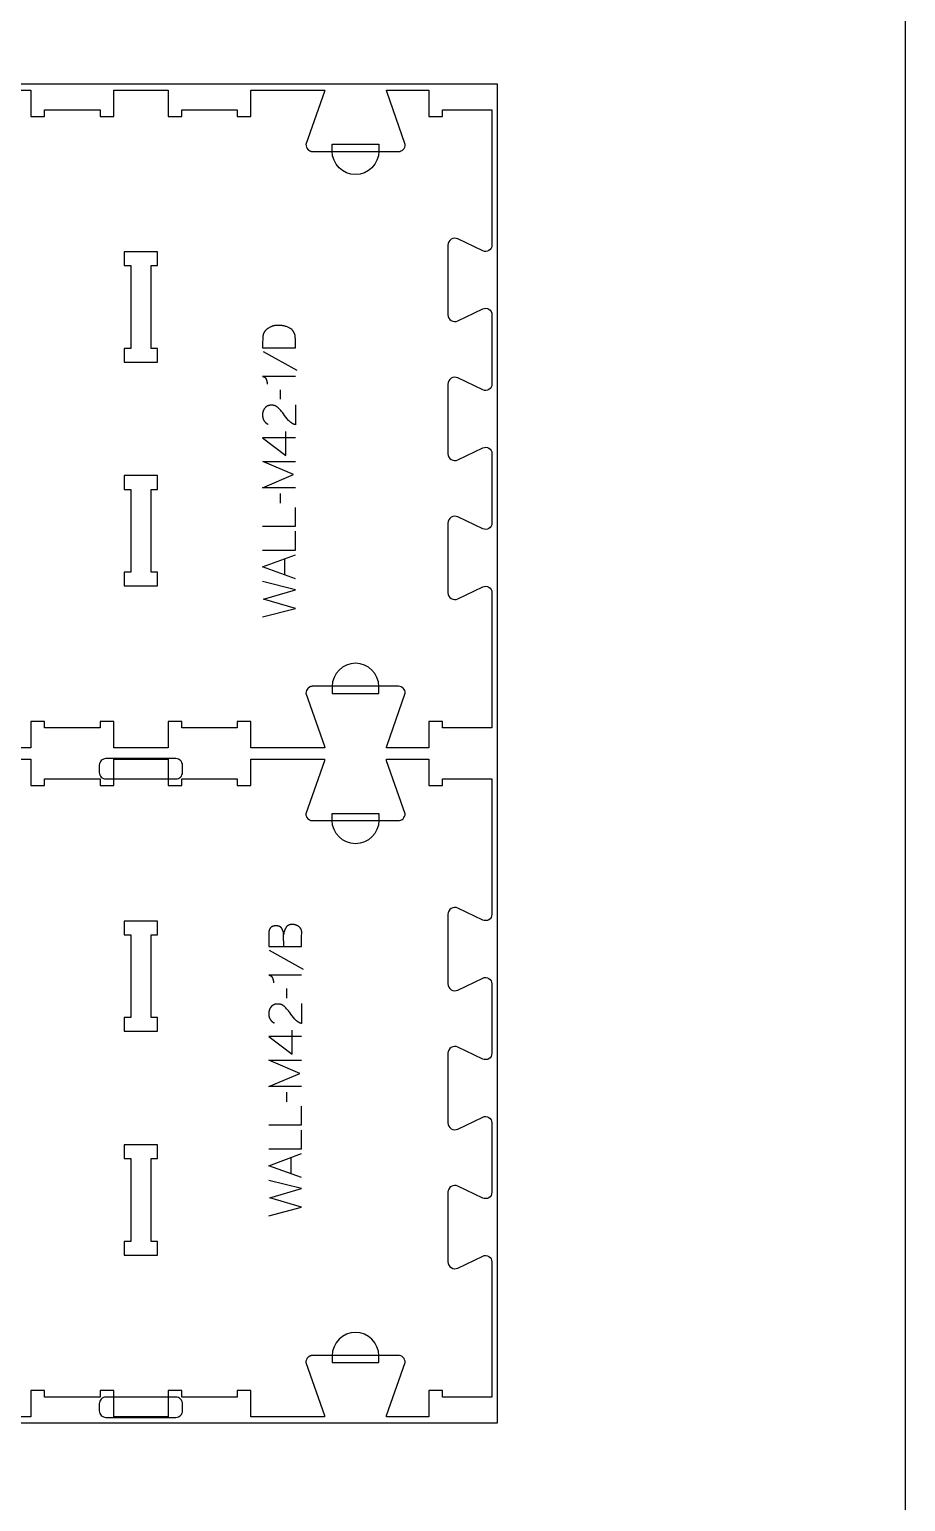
# Model space of a CAD drawing. Extents: x 0 to 4485, y 0 to 10771.
# Drawn here: x 2385 to 3183, y 4278 to 5619 of the extents above; entities that cross this region are included whole.
import ezdxf

# ---------------------------------------------------------------- set-up
doc = ezdxf.new("R2010")
doc.units = 0
for name, color, linetype in [('0_SHEET_SPRUCEPLY_2440X122', 1, 'CONTINUOUS'), ('1_ANYTOOL_1MMDEEP_LABELS_S', 2, 'CONTINUOUS'), ('3_ANYTOOL_CUTTHROUGH_INSID', 4, 'CONTINUOUS'), ('4_ANYTOOL_CUTTHROUGH_OUTSI', 5, 'CONTINUOUS'), ('5_ANYTOOL_HALF_MILL_9MM_IN', 3, 'CONTINUOUS'), ('DONOTCUT', 7, 'CONTINUOUS')]:
    doc.layers.add(name, color=color, linetype=linetype)

msp = doc.modelspace()

# ---------------------------------------------------------------- linework, layer by layer
at = {"layer": '0_SHEET_SPRUCEPLY_2440X122'}
msp.add_lwpolyline([(371.7, 5569.4), (371.7, 4349.4), (2811.7, 4349.4), (2811.7, 5569.4)], close=True, dxfattribs=at)
at = {"layer": '1_ANYTOOL_1MMDEEP_LABELS_S', "color": 2}
msp.add_lwpolyline([(2597.5, 5329.3), (2627.5, 5329.3), (2627.5, 5337.8), (2627.4, 5338.3), (2627.4, 5338.7), (2627.4, 5339), (2627.4, 5339.4), (2627.3, 5339.8), (2627.3, 5340.2), (2627.2, 5340.6), (2627.1, 5340.9), (2627, 5341.3), (2626.9, 5341.6), (2626.8, 5341.9), (2626.7, 5342.3), (2626.6, 5342.6), (2626.5, 5342.7), (2626.5, 5342.9), (2626.4, 5343), (2626.3, 5343.2), (2626.2, 5343.3), (2626.2, 5343.5), (2626.1, 5343.6), (2626, 5343.8), (2625.9, 5343.9), (2625.8, 5344), (2625.7, 5344.2), (2625.6, 5344.3), (2625.6, 5344.4), (2625.5, 5344.6), (2625.4, 5344.7), (2625.3, 5344.8), (2625.2, 5344.9), (2625, 5345.1), (2624.9, 5345.2), (2624.8, 5345.3), (2624.7, 5345.4), (2624.6, 5345.5), (2624.5, 5345.6), (2624.4, 5345.8), (2624.2, 5345.9), (2624.1, 5346), (2624, 5346.1), (2623.9, 5346.2), (2623.7, 5346.3), (2623.6, 5346.4), (2623.5, 5346.5), (2623.3, 5346.6), (2623, 5346.8), (2622.7, 5346.9), (2622.4, 5347.1), (2621.8, 5347.4), (2621.2, 5347.7), (2620.6, 5348), (2619.9, 5348.2), (2619.3, 5348.5), (2618.6, 5348.7), (2618, 5348.9), (2617.3, 5349.1), (2616.7, 5349.2), (2616, 5349.3), (2615.3, 5349.5), (2614.6, 5349.5), (2613.9, 5349.6), (2613.3, 5349.7), (2612.6, 5349.7), (2611.9, 5349.7), (2611.3, 5349.7), (2610.7, 5349.7), (2610.1, 5349.6), (2609.5, 5349.6), (2608.9, 5349.5), (2608.6, 5349.4), (2608.4, 5349.4), (2608.1, 5349.3), (2607.8, 5349.2), (2607.5, 5349.2), (2607.2, 5349.1), (2607, 5349), (2606.7, 5348.9), (2606.4, 5348.8), (2606.2, 5348.7), (2605.9, 5348.6), (2605.6, 5348.5), (2605.4, 5348.4), (2605.1, 5348.3), (2604.6, 5348.1), (2604, 5347.8), (2603.5, 5347.5), (2603, 5347.2), (2602.7, 5347), (2602.4, 5346.8), (2602.1, 5346.6), (2601.9, 5346.4), (2601.6, 5346.2), (2601.3, 5346), (2601.1, 5345.8), (2600.8, 5345.6), (2600.6, 5345.4), (2600.4, 5345.1), (2600.2, 5344.9), (2600, 5344.7), (2599.8, 5344.4), (2599.6, 5344.2), (2599.4, 5344), (2599.2, 5343.7), (2599.1, 5343.5), (2598.9, 5343.2), (2598.8, 5342.9), (2598.7, 5342.7), (2598.5, 5342.4), (2598.4, 5342.2), (2598.3, 5341.9), (2598.2, 5341.6), (2598.1, 5341.3), (2598.1, 5341.1), (2598, 5340.8), (2598, 5340.5), (2597.9, 5340.2), (2597.9, 5339.9), (2597.8, 5339.6), (2597.8, 5339.3), (2597.7, 5336.9), (2597.6, 5334.4), (2597.6, 5331.9)], close=True, dxfattribs=at)
for points in [[(2598, 5325.9), (2628.8, 5308.7)], [(2627.5, 5303.2), (2597.5, 5303.2), (2597.6, 5303.1), (2597.8, 5303.1), (2597.9, 5303.1), (2598.1, 5303.1), (2598.2, 5303), (2598.4, 5303), (2598.5, 5302.9), (2598.6, 5302.9), (2598.8, 5302.8), (2598.9, 5302.8), (2598.9, 5302.8), (2599, 5302.7), (2599.1, 5302.7), (2599.1, 5302.7), (2599.2, 5302.6), (2599.2, 5302.6), (2599.3, 5302.6), (2599.4, 5302.5), (2599.4, 5302.5), (2599.5, 5302.4), (2599.5, 5302.4), (2599.6, 5302.4), (2599.6, 5302.3), (2599.7, 5302.3), (2599.7, 5302.2), (2599.8, 5302.2), (2599.8, 5302.1), (2599.9, 5302.1), (2599.9, 5302.1), (2600, 5302), (2600, 5302), (2600.1, 5301.9), (2600.2, 5301.8), (2600.2, 5301.7), (2600.3, 5301.6), (2600.4, 5301.5), (2600.5, 5301.4), (2600.6, 5301.2), (2600.6, 5301.1), (2600.7, 5301), (2600.8, 5300.8), (2600.8, 5300.7), (2600.9, 5300.6), (2601, 5300.3), (2601.1, 5300), (2601.2, 5299.7), (2601.3, 5299.4), (2601.4, 5299.1), (2601.5, 5298.9), (2601.6, 5298.6), (2601.6, 5298.3), (2601.7, 5298), (2601.7, 5297.8), (2601.8, 5297.5), (2601.8, 5297.2), (2601.8, 5297), (2601.9, 5296.7), (2601.9, 5296.4), (2601.9, 5296.2)], [(2613.7, 5291), (2613.7, 5282.3)], [(2627.5, 5277.3), (2627.5, 5259), (2627, 5259.2), (2626.8, 5259.3), (2626.6, 5259.3), (2626.3, 5259.4), (2626.1, 5259.5), (2625.9, 5259.6), (2625.7, 5259.7), (2625.5, 5259.8), (2625.3, 5259.9), (2625.1, 5260), (2624.9, 5260.1), (2624.7, 5260.2), (2624.5, 5260.3), (2624.3, 5260.5), (2624.1, 5260.6), (2623.9, 5260.7), (2623.7, 5260.9), (2623.5, 5261), (2623.3, 5261.1), (2623.1, 5261.3), (2623, 5261.4), (2622.8, 5261.6), (2622.6, 5261.7), (2622.4, 5261.9), (2622.3, 5262), (2622.1, 5262.2), (2621.9, 5262.4), (2621.8, 5262.5), (2621.6, 5262.7), (2621.3, 5263.1), (2620.1, 5264.6), (2618.9, 5266), (2617.7, 5267.6), (2616.6, 5269.1), (2616.1, 5269.8), (2615.5, 5270.6), (2614.9, 5271.3), (2614.3, 5272), (2613.7, 5272.6), (2613.1, 5273.3), (2612.5, 5273.9), (2611.9, 5274.5), (2611.7, 5274.6), (2611.6, 5274.8), (2611.4, 5274.9), (2611.3, 5275), (2611.1, 5275.2), (2610.9, 5275.3), (2610.8, 5275.4), (2610.6, 5275.5), (2610.4, 5275.6), (2610.2, 5275.7), (2610.1, 5275.8), (2609.9, 5275.9), (2609.7, 5276), (2609.5, 5276.1), (2609.3, 5276.2), (2609.1, 5276.3), (2608.9, 5276.3), (2608.7, 5276.4), (2608.5, 5276.5), (2608.3, 5276.5), (2608.1, 5276.6), (2607.9, 5276.6), (2607.7, 5276.7), (2607.5, 5276.7), (2607.3, 5276.7), (2607.1, 5276.8), (2606.9, 5276.8), (2606.7, 5276.8), (2606.4, 5276.8), (2606.2, 5276.8), (2606, 5276.9), (2605.8, 5276.9), (2605.5, 5276.9), (2605.3, 5276.8), (2605, 5276.8), (2604.8, 5276.8), (2604.6, 5276.8), (2604.3, 5276.8), (2604.1, 5276.7), (2603.9, 5276.7), (2603.7, 5276.7), (2603.4, 5276.6), (2603.2, 5276.6), (2603, 5276.5), (2602.8, 5276.4), (2602.6, 5276.4), (2602.4, 5276.3), (2602.2, 5276.2), (2602, 5276.1), (2601.8, 5276.1), (2601.7, 5276), (2601.5, 5275.9), (2601.3, 5275.8), (2601.1, 5275.7), (2601, 5275.5), (2600.8, 5275.4), (2600.7, 5275.3), (2600.5, 5275.2), (2600.3, 5275.1), (2600.2, 5274.9), (2600.1, 5274.8), (2599.9, 5274.6), (2599.8, 5274.5), (2599.6, 5274.3), (2599.5, 5274.2), (2599.4, 5274), (2599.3, 5273.8), (2599.1, 5273.7), (2599, 5273.5), (2598.9, 5273.3), (2598.8, 5273.2), (2598.7, 5273), (2598.6, 5272.8), (2598.5, 5272.6), (2598.4, 5272.4), (2598.4, 5272.2), (2598.3, 5272.1), (2598.2, 5271.9), (2598.1, 5271.7), (2598.1, 5271.5), (2598, 5271.3), (2597.9, 5271.1), (2597.9, 5270.9), (2597.8, 5270.6), (2597.8, 5270.4), (2597.7, 5270.2), (2597.7, 5270), (2597.7, 5269.8), (2597.6, 5269.6), (2597.6, 5269.3), (2597.6, 5269.1), (2597.6, 5268.9), (2597.6, 5268.7), (2597.5, 5268.4), (2597.5, 5267.9), (2597.5, 5267.6), (2597.6, 5267.2), (2597.6, 5266.9), (2597.6, 5266.5), (2597.7, 5266.2), (2597.7, 5265.8), (2597.8, 5265.5), (2597.9, 5265.2), (2597.9, 5264.9), (2598, 5264.7), (2598, 5264.6), (2598.1, 5264.4), (2598.1, 5264.3), (2598.2, 5264.1), (2598.3, 5264), (2598.3, 5263.8), (2598.4, 5263.7), (2598.4, 5263.5), (2598.5, 5263.4), (2598.6, 5263.3), (2598.7, 5263.1), (2598.7, 5263), (2598.8, 5262.9), (2598.9, 5262.7), (2599, 5262.6), (2599.1, 5262.5), (2599.2, 5262.3), (2599.2, 5262.2), (2599.3, 5262.1), (2599.4, 5262), (2599.5, 5261.9), (2599.6, 5261.7), (2599.7, 5261.6), (2599.8, 5261.5), (2600, 5261.4), (2600.1, 5261.3), (2600.2, 5261.2), (2600.3, 5261.1), (2600.4, 5260.9), (2600.5, 5260.8), (2600.7, 5260.7), (2600.9, 5260.5), (2601.2, 5260.3), (2601.4, 5260.1), (2601.7, 5260), (2602, 5259.8), (2602.3, 5259.6), (2602.6, 5259.5)], [(2627.5, 5247.1), (2597.5, 5247.2), (2618.9, 5231.1)], [(2618.9, 5231.1), (2618.9, 5252.9)], [(2627.5, 5201.6), (2597.5, 5201.6), (2625.9, 5213.6), (2597.7, 5225.6), (2627.5, 5225.6)], [(2613.7, 5196.4), (2613.7, 5187.6)], [(2597.5, 5166.7), (2627.5, 5166.7), (2627.5, 5183.8)], [(2597.5, 5144.9), (2627.5, 5144.9), (2627.5, 5162)], [(2627.5, 5118.6), (2597.5, 5129.5), (2627.5, 5140.6)], [(2618, 5122.1), (2618, 5137)], [(2597.5, 5083.9), (2627.5, 5091.6), (2598.4, 5100.1), (2627.5, 5108.6), (2597.5, 5116.1)], [(2603.2, 4783.5), (2633.2, 4783.5), (2633.2, 4793.2), (2633.3, 4795.7), (2633.3, 4796), (2633.3, 4796.2), (2633.3, 4796.4), (2633.3, 4796.6), (2633.3, 4796.8), (2633.3, 4797), (2633.3, 4797.3), (2633.2, 4797.5), (2633.2, 4797.7), (2633.1, 4797.9), (2633.1, 4798.1), (2633, 4798.3), (2633, 4798.5), (2632.9, 4798.6), (2632.8, 4798.8), (2632.7, 4799), (2632.7, 4799.2), (2632.6, 4799.4), (2632.5, 4799.5), (2632.4, 4799.7), (2632.3, 4799.9), (2632.2, 4800), (2632, 4800.2), (2631.9, 4800.3), (2631.8, 4800.5), (2631.7, 4800.6), (2631.5, 4800.8), (2631.4, 4800.9), (2631.2, 4801.1), (2631.1, 4801.2), (2630.9, 4801.4), (2630.7, 4801.5), (2630.6, 4801.6), (2630.4, 4801.7), (2630.2, 4801.9), (2630, 4802), (2629.9, 4802.1), (2629.7, 4802.2), (2629.5, 4802.3), (2629.3, 4802.4), (2629.2, 4802.5), (2629, 4802.6), (2628.8, 4802.7), (2628.6, 4802.8), (2628.4, 4802.8), (2628.2, 4802.9), (2628.1, 4803), (2627.9, 4803), (2627.7, 4803.1), (2627.5, 4803.2), (2627.3, 4803.2), (2627.1, 4803.3), (2626.9, 4803.3), (2626.7, 4803.4), (2626.5, 4803.4), (2626.3, 4803.4), (2626.1, 4803.5), (2625.9, 4803.5), (2625.7, 4803.5), (2625.5, 4803.5), (2625.3, 4803.5), (2625.1, 4803.6), (2624.9, 4803.6), (2624.7, 4803.6), (2624.5, 4803.6), (2624.2, 4803.6), (2624, 4803.5), (2623.7, 4803.5), (2623.5, 4803.5), (2623.3, 4803.5), (2623, 4803.4), (2622.8, 4803.4), (2622.6, 4803.3), (2622.4, 4803.3), (2622.2, 4803.2), (2622, 4803.2), (2621.8, 4803.1), (2621.6, 4803), (2621.4, 4802.9), (2621.2, 4802.8), (2621.1, 4802.8), (2621, 4802.7), (2620.9, 4802.7), (2620.9, 4802.6), (2620.8, 4802.6), (2620.7, 4802.5), (2620.6, 4802.5), (2620.5, 4802.4), (2620.4, 4802.4), (2620.4, 4802.3), (2620.3, 4802.2), (2620.2, 4802.2), (2620.1, 4802.1), (2620, 4802.1), (2620, 4802), (2619.9, 4801.9), (2619.8, 4801.9), (2619.8, 4801.8), (2619.7, 4801.7), (2619.6, 4801.6), (2619.5, 4801.6), (2619.5, 4801.5), (2619.3, 4801.3), (2619.2, 4801.2), (2619.1, 4801), (2619, 4800.8), (2618.9, 4800.6), (2618.7, 4800.3), (2618.4, 4799.9), (2618.3, 4799.5), (2618.1, 4799.1), (2617.9, 4798.8), (2617.7, 4798.4), (2617.6, 4798), (2617.5, 4797.5), (2617.3, 4797.1), (2617.2, 4796.7), (2617.1, 4796.3), (2617, 4795.8), (2617, 4795.4), (2616.9, 4795), (2616.8, 4794.5), (2616.8, 4794.1)], [(2616.9, 4783.5), (2616.8, 4794.1), (2616.8, 4794.4), (2616.7, 4794.8), (2616.7, 4795.2), (2616.6, 4795.6), (2616.5, 4796), (2616.5, 4796.4), (2616.4, 4796.7), (2616.3, 4797.1), (2616.2, 4797.4), (2616.1, 4797.8), (2616, 4798.1), (2615.8, 4798.5), (2615.7, 4798.8), (2615.5, 4799.1), (2615.4, 4799.5), (2615.2, 4799.8), (2615.2, 4799.8), (2615.1, 4799.9), (2615.1, 4800), (2615, 4800.1), (2615, 4800.1), (2614.9, 4800.2), (2614.9, 4800.3), (2614.8, 4800.4), (2614.8, 4800.4), (2614.7, 4800.5), (2614.7, 4800.6), (2614.6, 4800.6), (2614.6, 4800.7), (2614.5, 4800.7), (2614.4, 4800.8), (2614.4, 4800.9), (2614.3, 4800.9), (2614.2, 4801), (2614.2, 4801), (2614.1, 4801.1), (2614, 4801.1), (2614, 4801.2), (2613.9, 4801.2), (2613.8, 4801.3), (2613.7, 4801.3), (2613.7, 4801.4), (2613.6, 4801.4), (2613.5, 4801.5), (2613.4, 4801.5), (2613.3, 4801.6), (2613.3, 4801.6), (2613.2, 4801.7), (2613.1, 4801.7), (2613, 4801.7), (2612.8, 4801.8), (2612.6, 4801.9), (2612.4, 4801.9), (2612.2, 4802), (2612, 4802), (2611.8, 4802.1), (2611.6, 4802.1), (2611.4, 4802.2), (2611.2, 4802.2), (2610.9, 4802.2), (2610.7, 4802.2), (2610.5, 4802.3), (2610.2, 4802.3), (2610, 4802.3), (2609.7, 4802.3), (2609.3, 4802.3), (2609.1, 4802.3), (2608.9, 4802.3), (2608.7, 4802.2), (2608.6, 4802.2), (2608.4, 4802.2), (2608.2, 4802.2), (2608, 4802.1), (2607.9, 4802.1), (2607.7, 4802.1), (2607.5, 4802), (2607.4, 4802), (2607.2, 4802), (2607, 4801.9), (2606.9, 4801.9), (2606.7, 4801.8), (2606.6, 4801.7), (2606.4, 4801.7), (2606.3, 4801.6), (2606.2, 4801.6), (2606, 4801.5), (2605.9, 4801.4), (2605.8, 4801.3), (2605.6, 4801.3), (2605.5, 4801.2), (2605.4, 4801.1), (2605.3, 4801), (2605.2, 4800.9), (2605.1, 4800.8), (2605, 4800.7), (2604.9, 4800.6), (2604.8, 4800.5), (2604.7, 4800.4), (2604.6, 4800.3), (2604.5, 4800.2), (2604.4, 4800), (2604.3, 4799.9), (2604.2, 4799.8), (2604.2, 4799.7), (2604.1, 4799.5), (2604, 4799.4), (2603.9, 4799.3), (2603.9, 4799.1), (2603.8, 4799), (2603.8, 4798.8), (2603.7, 4798.7), (2603.7, 4798.5), (2603.6, 4798.4), (2603.6, 4798.2), (2603.5, 4798), (2603.5, 4797.9), (2603.4, 4797.7), (2603.4, 4797.5), (2603.4, 4797.3), (2603.3, 4797.2), (2603.3, 4797), (2603.3, 4796.8), (2603.3, 4796.6), (2603.3, 4796.4), (2603.3, 4796), (2603.2, 4795.6), (2603.2, 4783.5)], [(2603.7, 4780.1), (2634.5, 4762.9)], [(2633.2, 4757.4), (2603.2, 4757.4), (2603.4, 4757.3), (2603.5, 4757.3), (2603.6, 4757.3), (2603.8, 4757.3), (2603.9, 4757.2), (2604.1, 4757.2), (2604.2, 4757.1), (2604.3, 4757.1), (2604.5, 4757), (2604.6, 4757), (2604.6, 4757), (2604.7, 4756.9), (2604.8, 4756.9), (2604.8, 4756.9), (2604.9, 4756.8), (2604.9, 4756.8), (2605, 4756.8), (2605.1, 4756.7), (2605.1, 4756.7), (2605.2, 4756.6), (2605.2, 4756.6), (2605.3, 4756.6), (2605.3, 4756.5), (2605.4, 4756.5), (2605.4, 4756.4), (2605.5, 4756.4), (2605.5, 4756.3), (2605.6, 4756.3), (2605.6, 4756.3), (2605.7, 4756.2), (2605.7, 4756.2), (2605.8, 4756.1), (2605.9, 4756), (2606, 4755.9), (2606, 4755.8), (2606.1, 4755.7), (2606.2, 4755.5), (2606.3, 4755.4), (2606.3, 4755.3), (2606.4, 4755.2), (2606.5, 4755), (2606.5, 4754.9), (2606.6, 4754.8), (2606.7, 4754.5), (2606.8, 4754.2), (2606.9, 4753.9), (2607, 4753.6), (2607.1, 4753.3), (2607.2, 4753.1), (2607.3, 4752.8), (2607.3, 4752.5), (2607.4, 4752.2), (2607.4, 4752), (2607.5, 4751.7), (2607.5, 4751.4), (2607.5, 4751.2), (2607.6, 4750.9), (2607.6, 4750.6), (2607.6, 4750.4)], [(2619.4, 4745.2), (2619.4, 4736.5)], [(2633.2, 4731.5), (2633.2, 4713.2), (2632.7, 4713.4), (2632.5, 4713.4), (2632.3, 4713.5), (2632, 4713.6), (2631.8, 4713.7), (2631.6, 4713.8), (2631.4, 4713.9), (2631.2, 4714), (2631, 4714.1), (2630.8, 4714.2), (2630.6, 4714.3), (2630.4, 4714.4), (2630.2, 4714.5), (2630, 4714.7), (2629.8, 4714.8), (2629.6, 4714.9), (2629.4, 4715.1), (2629.2, 4715.2), (2629, 4715.3), (2628.8, 4715.5), (2628.7, 4715.6), (2628.5, 4715.8), (2628.3, 4715.9), (2628.1, 4716.1), (2628, 4716.2), (2627.8, 4716.4), (2627.6, 4716.6), (2627.5, 4716.7), (2627.3, 4716.9), (2627, 4717.3), (2625.8, 4718.7), (2624.6, 4720.2), (2623.4, 4721.7), (2622.3, 4723.3), (2621.8, 4724), (2621.2, 4724.8), (2620.6, 4725.5), (2620, 4726.2), (2619.4, 4726.8), (2618.8, 4727.5), (2618.2, 4728.1), (2617.6, 4728.7), (2617.4, 4728.8), (2617.3, 4729), (2617.1, 4729.1), (2617, 4729.2), (2616.8, 4729.4), (2616.6, 4729.5), (2616.5, 4729.6), (2616.3, 4729.7), (2616.1, 4729.8), (2615.9, 4729.9), (2615.8, 4730), (2615.6, 4730.1), (2615.4, 4730.2), (2615.2, 4730.3), (2615, 4730.4), (2614.8, 4730.5), (2614.6, 4730.5), (2614.4, 4730.6), (2614.2, 4730.7), (2614, 4730.7), (2613.8, 4730.8), (2613.6, 4730.8), (2613.4, 4730.9), (2613.2, 4730.9), (2613, 4730.9), (2612.8, 4731), (2612.6, 4731), (2612.4, 4731), (2612.1, 4731), (2611.9, 4731), (2611.7, 4731), (2611.5, 4731.1), (2611.2, 4731), (2611, 4731), (2610.7, 4731), (2610.5, 4731), (2610.3, 4731), (2610, 4731), (2609.8, 4730.9), (2609.6, 4730.9), (2609.4, 4730.9), (2609.1, 4730.8), (2608.9, 4730.8), (2608.7, 4730.7), (2608.5, 4730.6), (2608.3, 4730.6), (2608.1, 4730.5), (2607.9, 4730.4), (2607.7, 4730.3), (2607.6, 4730.3), (2607.4, 4730.2), (2607.2, 4730.1), (2607, 4730), (2606.8, 4729.9), (2606.7, 4729.7), (2606.5, 4729.6), (2606.4, 4729.5), (2606.2, 4729.4), (2606, 4729.3), (2605.9, 4729.1), (2605.8, 4729), (2605.6, 4728.8), (2605.5, 4728.7), (2605.3, 4728.5), (2605.2, 4728.4), (2605.1, 4728.2), (2605, 4728), (2604.9, 4727.9), (2604.7, 4727.7), (2604.6, 4727.5), (2604.5, 4727.4), (2604.4, 4727.2), (2604.3, 4727), (2604.2, 4726.8), (2604.1, 4726.6), (2604.1, 4726.4), (2604, 4726.2), (2603.9, 4726.1), (2603.8, 4725.9), (2603.8, 4725.7), (2603.7, 4725.5), (2603.6, 4725.3), (2603.6, 4725.1), (2603.5, 4724.8), (2603.5, 4724.6), (2603.5, 4724.4), (2603.4, 4724.2), (2603.4, 4724), (2603.3, 4723.8), (2603.3, 4723.5), (2603.3, 4723.3), (2603.3, 4723.1), (2603.3, 4722.8), (2603.3, 4722.6), (2603.2, 4722.1), (2603.3, 4721.8), (2603.3, 4721.4), (2603.3, 4721.1), (2603.3, 4720.7), (2603.4, 4720.4), (2603.4, 4720), (2603.5, 4719.7), (2603.6, 4719.4), (2603.6, 4719.1), (2603.7, 4718.9), (2603.7, 4718.8), (2603.8, 4718.6), (2603.8, 4718.5), (2603.9, 4718.3), (2604, 4718.2), (2604, 4718), (2604.1, 4717.9), (2604.2, 4717.7), (2604.2, 4717.6), (2604.3, 4717.5), (2604.4, 4717.3), (2604.4, 4717.2), (2604.5, 4717.1), (2604.6, 4716.9), (2604.7, 4716.8), (2604.8, 4716.7), (2604.9, 4716.5), (2605, 4716.4), (2605, 4716.3), (2605.1, 4716.2), (2605.2, 4716), (2605.3, 4715.9), (2605.4, 4715.8), (2605.5, 4715.7), (2605.7, 4715.6), (2605.8, 4715.5), (2605.9, 4715.4), (2606, 4715.3), (2606.1, 4715.1), (2606.2, 4715), (2606.4, 4714.9), (2606.6, 4714.7), (2606.9, 4714.5), (2607.2, 4714.3), (2607.4, 4714.2), (2607.7, 4714), (2608, 4713.8), (2608.3, 4713.7)], [(2633.2, 4701.3), (2603.2, 4701.4), (2624.6, 4685.3)], [(2624.6, 4685.3), (2624.6, 4707.1)], [(2633.2, 4655.8), (2603.2, 4655.8), (2631.6, 4667.8), (2603.4, 4679.8), (2633.2, 4679.8)], [(2619.4, 4650.6), (2619.4, 4641.8)], [(2603.2, 4620.9), (2633.2, 4620.9), (2633.2, 4638)], [(2603.2, 4599.1), (2633.2, 4599.1), (2633.2, 4616.2)], [(2633.2, 4572.8), (2603.2, 4583.7), (2633.2, 4594.8)], [(2623.7, 4576.3), (2623.7, 4591.2)], [(2603.2, 4538.1), (2633.2, 4545.8), (2604.1, 4554.3), (2633.2, 4562.8), (2603.2, 4570.3)]]:
    msp.add_lwpolyline(points, dxfattribs=at)
at = {"layer": '3_ANYTOOL_CUTTHROUGH_INSID', "color": 4}
for points in [[(2471.5, 5416.4), (2471.5, 5404.2), (2477.5, 5404.2), (2477.5, 5328.7), (2471.5, 5328.7), (2471.5, 5316.2), (2502, 5316.2), (2502, 5328.7), (2496, 5328.7), (2496, 5404.2), (2502, 5404.2), (2502, 5416.7), (2471.5, 5416.7)], [(2502, 5112.4), (2502, 5124.7), (2496, 5124.7), (2496, 5200.2), (2502, 5200.2), (2502, 5212.7), (2471.5, 5212.7), (2471.5, 5200.2), (2477.5, 5200.2), (2477.5, 5124.7), (2471.5, 5124.7), (2471.5, 5112.2), (2502, 5112.2)], [(2471.5, 4806.4), (2471.5, 4794.2), (2477.5, 4794.2), (2477.5, 4718.7), (2471.5, 4718.7), (2471.5, 4706.2), (2502, 4706.2), (2502, 4718.7), (2496, 4718.7), (2496, 4794.2), (2502, 4794.2), (2502, 4806.7), (2471.5, 4806.7)], [(2502, 4502.4), (2502, 4514.7), (2496, 4514.7), (2496, 4590.2), (2502, 4590.2), (2502, 4602.7), (2471.5, 4602.7), (2471.5, 4590.2), (2477.5, 4590.2), (2477.5, 4514.7), (2471.5, 4514.7), (2471.5, 4502.2), (2502, 4502.2)]]:
    msp.add_lwpolyline(points, close=True, dxfattribs=at)
at = {"layer": '4_ANYTOOL_CUTTHROUGH_OUTSI', "color": 5}
for points in [[(2348.3, 5564.2), (2386.5, 5564.2), (2386.5, 5540.2), (2399, 5540.2), (2399, 5546.2), (2449.5, 5546.2), (2449.5, 5540.2), (2462, 5540.2), (2462, 5564.2), (2511.5, 5564.2), (2511.5, 5540.2), (2524, 5540.2), (2524, 5546.2), (2574.5, 5546.2), (2574.5, 5540.2), (2587, 5540.2), (2587, 5564.2), (2654.2, 5564.2), (2654.2, 5564.2, -0.061485), (2654, 5562.8), (2637.1, 5514.5), (2637.1, 5514.5), (2637.1, 5514.4), (2637.1, 5514.4, 0.198912), (2638.9, 5510), (2639, 5509.9), (2639.1, 5509.8), (2639.2, 5509.7), (2639.4, 5509.6), (2639.5, 5509.5), (2639.6, 5509.4), (2639.7, 5509.3), (2639.9, 5509.2), (2640, 5509.2), (2640.1, 5509.1), (2640.2, 5509), (2640.4, 5508.9), (2640.5, 5508.8), (2640.7, 5508.8), (2640.8, 5508.7), (2640.9, 5508.7), (2641.1, 5508.6), (2641.2, 5508.5), (2641.4, 5508.5), (2641.5, 5508.4), (2641.7, 5508.4), (2641.8, 5508.4), (2642, 5508.3), (2642.1, 5508.3), (2642.3, 5508.3), (2642.4, 5508.2), (2642.6, 5508.2), (2642.7, 5508.2), (2642.9, 5508.2), (2643, 5508.2), (2643.2, 5508.2), (2643.3, 5508.2), (2721.3, 5508.2, 0.414214), (2727.6, 5514.4), (2727.6, 5514.5), (2727.6, 5514.5), (2710.7, 5562.8), (2710.7, 5562.8, -0.061485), (2710.4, 5564.2), (2749, 5564.2), (2749, 5540.2), (2761.5, 5540.2), (2761.5, 5546.2), (2806.5, 5546.2), (2806.5, 5422.8), (2806.5, 5422.8, -0.551268), (2798.3, 5417.6), (2775.5, 5428.5, 0.551268), (2766.5, 5422.8), (2766.5, 5359.4, 0.257375), (2769.5, 5354.1, 0.257375), (2775.5, 5353.8), (2798.3, 5364.7, -0.551268), (2806.5, 5359.5), (2806.5, 5296.1, -0.551268), (2798.3, 5290.9), (2775.5, 5301.8, 0.551268), (2766.5, 5296.1), (2766.5, 5232.7, 0.551268), (2775.5, 5227.1), (2798.3, 5238, -0.551268), (2806.5, 5232.8), (2806.5, 5169.4, -0.551268), (2798.3, 5164.2), (2775.5, 5175.1, 0.551268), (2766.5, 5169.4), (2766.5, 5106, 0.257375), (2769.5, 5100.7, 0.257375), (2775.5, 5100.4), (2798.3, 5111.3, -0.551268), (2806.5, 5106.1), (2806.5, 4982.7), (2761.5, 4982.7), (2761.5, 4988.7), (2749, 4988.7), (2749, 4964.7), (2710.4, 4964.7), (2710.4, 4964.7, -0.061485), (2710.7, 4966.1), (2727.6, 5014.3), (2727.6, 5014.4), (2727.6, 5014.4), (2727.6, 5014.4, 0.414214), (2721.3, 5020.7), (2643.3, 5020.7), (2643.2, 5020.7), (2643, 5020.7), (2642.9, 5020.7), (2642.7, 5020.6), (2642.6, 5020.6), (2642.4, 5020.6), (2642.3, 5020.6), (2642.1, 5020.6), (2642, 5020.5), (2641.8, 5020.5), (2641.7, 5020.5), (2641.5, 5020.4), (2641.4, 5020.4), (2641.2, 5020.3), (2641.1, 5020.3), (2640.9, 5020.2), (2640.8, 5020.1), (2640.7, 5020.1), (2640.5, 5020), (2640.4, 5019.9), (2640.2, 5019.9), (2640.1, 5019.8), (2640, 5019.7), (2639.9, 5019.6), (2639.7, 5019.5), (2639.6, 5019.4), (2639.5, 5019.3), (2639.4, 5019.2), (2639.2, 5019.2), (2639.1, 5019.1), (2639, 5018.9), (2638.9, 5018.8, 0.198912), (2637.1, 5014.4), (2637.1, 5014.4), (2637.1, 5014.3), (2654, 4966.1), (2654, 4966.1, -0.061485), (2654.2, 4964.7), (2636.8, 4964.7), (2587, 4964.7), (2587, 4988.7), (2574.8, 4988.7), (2574.5, 4988.7), (2574.5, 4982.7), (2524, 4982.7), (2524, 4988.7), (2511.5, 4988.7), (2511.5, 4964.7), (2462, 4964.7), (2462, 4988.7), (2449.5, 4988.7), (2449.5, 4982.7), (2399, 4982.7), (2399, 4988.7), (2386.5, 4988.7), (2386.5, 4964.7), (2336.8, 4964.7)], [(2336.7, 4954.2), (2386.5, 4954.2), (2386.5, 4930.4), (2386.5, 4930.2), (2399, 4930.2), (2399, 4936.2), (2449.5, 4936.2), (2449.5, 4930.2), (2462, 4930.2), (2462, 4954.2), (2511.5, 4954.2), (2511.5, 4930.2), (2524, 4930.2), (2524, 4936.2), (2574.5, 4936.2), (2574.5, 4930.2), (2587, 4930.2), (2587, 4954.2), (2654.1, 4954.2), (2654.1, 4954.2, -0.061485), (2653.9, 4952.8), (2637, 4904.5), (2637, 4904.5), (2637, 4904.4), (2637, 4904.4, 0.198912), (2638.8, 4900), (2638.9, 4899.9), (2639, 4899.8), (2639.2, 4899.7), (2639.3, 4899.6), (2639.4, 4899.5), (2639.5, 4899.4), (2639.6, 4899.3), (2639.8, 4899.2), (2639.9, 4899.1), (2640, 4899.1), (2640.2, 4899), (2640.3, 4898.9), (2640.4, 4898.8), (2640.6, 4898.8), (2640.7, 4898.7), (2640.9, 4898.6), (2641, 4898.6), (2641.1, 4898.5), (2641.3, 4898.5), (2641.4, 4898.4), (2641.6, 4898.4), (2641.7, 4898.4), (2641.9, 4898.3), (2642, 4898.3), (2642.2, 4898.3), (2642.3, 4898.2), (2642.5, 4898.2), (2642.6, 4898.2), (2642.8, 4898.2), (2642.9, 4898.2), (2643.1, 4898.2), (2643.2, 4898.2), (2721.2, 4898.2, 0.414214), (2727.5, 4904.4), (2727.5, 4904.5), (2727.5, 4904.5), (2710.6, 4952.8), (2710.6, 4952.8, -0.061485), (2710.4, 4954.2), (2749, 4954.2), (2749, 4930.2), (2761.5, 4930.2), (2761.5, 4936.2), (2806.5, 4936.2), (2806.5, 4812.8), (2806.5, 4812.8, -0.551268), (2798.2, 4807.6), (2775.4, 4818.5, 0.551268), (2766.5, 4812.8), (2766.5, 4749.4, 0.257375), (2769.4, 4744.1, 0.257375), (2775.4, 4743.8), (2798.2, 4754.7, -0.257375), (2803.8, 4754.3, -0.257375), (2806.5, 4749.5), (2806.5, 4686.1, -0.551268), (2798.2, 4680.9), (2775.4, 4691.8, 0.551268), (2766.5, 4686.1), (2766.5, 4622.7, 0.257375), (2769.4, 4617.4, 0.257375), (2775.4, 4617.1), (2798.2, 4628, -0.257375), (2803.8, 4627.6, -0.257375), (2806.5, 4622.8), (2806.5, 4559.4, -0.551268), (2798.2, 4554.2), (2775.4, 4565.1, 0.551268), (2766.5, 4559.4), (2766.5, 4496, 0.551268), (2775.4, 4490.4), (2798.2, 4501.3, -0.551268), (2806.5, 4496.1), (2806.5, 4372.7), (2761.5, 4372.7), (2761.5, 4378.7), (2749, 4378.7), (2749, 4378.4), (2749, 4354.7), (2710.4, 4354.7), (2710.4, 4354.7, -0.061485), (2710.6, 4356.1), (2727.5, 4404.3), (2727.5, 4404.4), (2727.5, 4404.4), (2727.5, 4404.4, 0.414214), (2721.2, 4410.7), (2643.2, 4410.7), (2643.1, 4410.7), (2642.9, 4410.7), (2642.8, 4410.7), (2642.6, 4410.6), (2642.5, 4410.6), (2642.3, 4410.6), (2642.2, 4410.6), (2642, 4410.6), (2641.9, 4410.5), (2641.7, 4410.5), (2641.6, 4410.4), (2641.4, 4410.4), (2641.3, 4410.4), (2641.1, 4410.3), (2641, 4410.3), (2640.9, 4410.2), (2640.7, 4410.1), (2640.6, 4410.1), (2640.4, 4410), (2640.3, 4409.9), (2640.2, 4409.9), (2640, 4409.8), (2639.9, 4409.7), (2639.8, 4409.6), (2639.6, 4409.5), (2639.5, 4409.4), (2639.4, 4409.3), (2639.3, 4409.2), (2639.2, 4409.1), (2639, 4409), (2638.9, 4408.9), (2638.8, 4408.8, 0.198912), (2637, 4404.4), (2637, 4404.4), (2637, 4404.3), (2653.9, 4356.1), (2653.9, 4356.1, -0.061485), (2654.1, 4354.7), (2587, 4354.7), (2587, 4378.7), (2574.5, 4378.7), (2574.5, 4372.7), (2524, 4372.7), (2524, 4378.7), (2511.7, 4378.7), (2511.5, 4378.7), (2511.5, 4354.7), (2462, 4354.7), (2462, 4378.4), (2462, 4378.7), (2449.5, 4378.7), (2449.5, 4372.7), (2399, 4372.7), (2399, 4378.7), (2386.5, 4378.7), (2386.5, 4378.4), (2386.5, 4354.7), (2348.2, 4354.7)]]:
    msp.add_lwpolyline(points, format="xyb", dxfattribs=at)
at = {"layer": '5_ANYTOOL_HALF_MILL_9MM_IN'}
for points in [[(2703.5, 5508.4, -1), (2661, 5508.4), (2661, 5508.7), (2661, 5514.7), (2703.5, 5514.7), (2703.5, 5508.7), (2703.5, 5508.4)], [(2703.5, 5020.4, 1), (2661, 5020.4), (2661, 5020.2), (2661, 5014.2), (2703.5, 5014.2), (2703.5, 5020.2), (2703.5, 5020.4)], [(2454.8, 4954.7, 0.414214), (2448.8, 4948.7), (2448.8, 4942.2, 0.414214), (2454.8, 4936.2), (2518.6, 4936.2, 0.414214), (2524.6, 4942.2), (2524.6, 4948.7, 0.414214), (2518.6, 4954.7)], [(2703.5, 4898.4, -1), (2661, 4898.4), (2661, 4898.7), (2661, 4904.7), (2703.5, 4904.7), (2703.5, 4898.7), (2703.5, 4898.4)], [(2703.5, 4410.4, 1), (2661, 4410.4), (2661, 4410.2), (2661, 4404.2), (2703.5, 4404.2), (2703.5, 4410.2), (2703.5, 4410.4)], [(2454.8, 4372.7, 0.414214), (2448.8, 4366.7), (2448.8, 4360.2, 0.414214), (2454.8, 4354.2), (2518.6, 4354.2, 0.414214), (2524.6, 4360.2), (2524.6, 4366.7, 0.414214), (2518.6, 4372.7)]]:
    msp.add_lwpolyline(points, format="xyb", close=True, dxfattribs=at)
at = {"layer": 'DONOTCUT'}
msp.add_lwpolyline([(0, 0), (3183.4, 0), (3183.4, 7593.4), (0, 7593.4)], close=True, dxfattribs=at)

doc.saveas('drawing.dxf')
